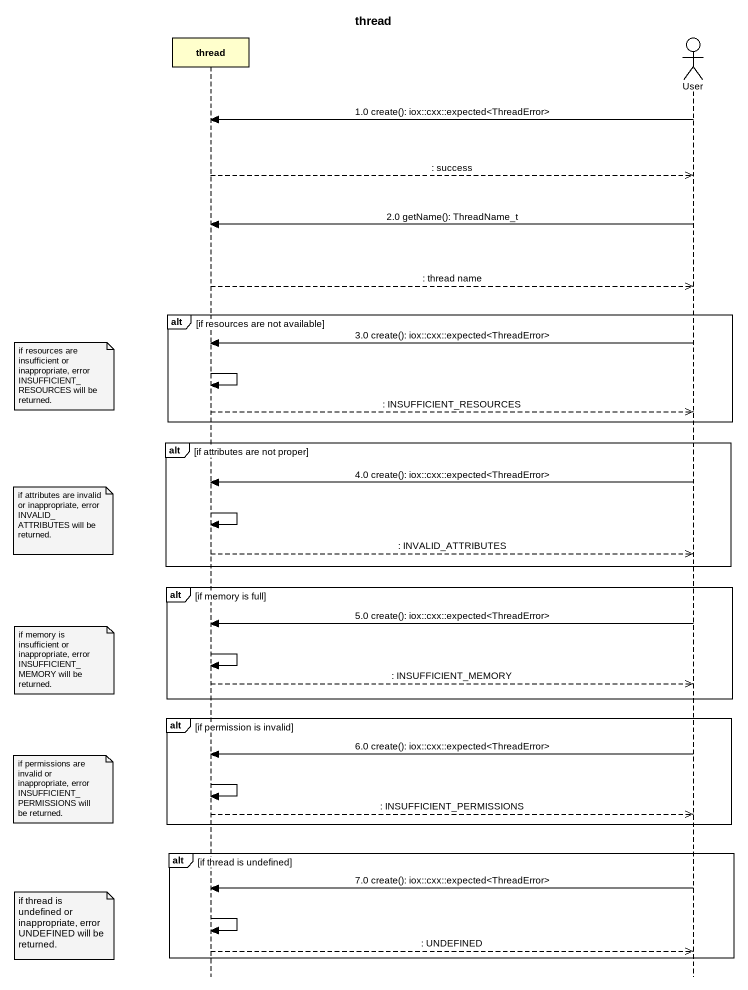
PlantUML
@startuml
title thread
hide footbox
participant thread
actor User

User -> thread : 1.0 create(): iox::cxx::expected<ThreadError>
thread -->> User : : success
User -> thread : 2.0 getName(): ThreadName_t
thread -->> User : : thread name
alt if resources are not available
  User -> thread : 3.0 create(): iox::cxx::expected<ThreadError>
  thread -> thread
  note left of thread : if resources are insufficient or inappropriate, error INSUFFICIENT_RESOURCES will be returned.
  thread -->> User : : INSUFFICIENT_RESOURCES
end
alt if attributes are not proper
  User -> thread : 4.0 create(): iox::cxx::expected<ThreadError>
  thread -> thread
  note left of thread : if attributes are invalid or inappropriate, error INVALID_ATTRIBUTES will be returned.
  thread -->> User : : INVALID_ATTRIBUTES
end
alt if memory is full
  User -> thread : 5.0 create(): iox::cxx::expected<ThreadError>
  thread -> thread
  note left of thread : if memory is insufficient or inappropriate, error INSUFFICIENT_MEMORY will be returned.
  thread -->> User : : INSUFFICIENT_MEMORY
end
alt if permission is invalid
  User -> thread : 6.0 create(): iox::cxx::expected<ThreadError>
  thread -> thread
  note left of thread : if permissions are invalid or inappropriate, error INSUFFICIENT_PERMISSIONS will be returned.
  thread -->> User : : INSUFFICIENT_PERMISSIONS
end
alt if thread is undefined
  User -> thread : 7.0 create(): iox::cxx::expected<ThreadError>
  thread -> thread
  note left of thread : if thread is undefined or inappropriate, error UNDEFINED will be returned.
  thread -->> User : : UNDEFINED
end
@enduml
